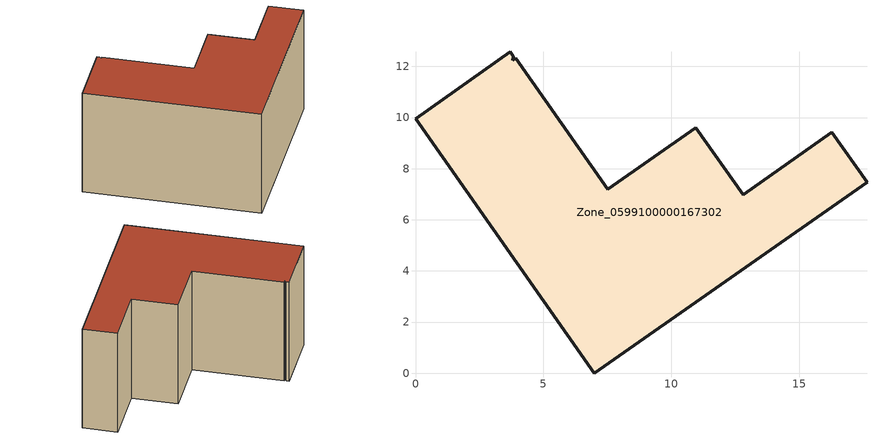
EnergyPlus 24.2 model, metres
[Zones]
Zone_0599100000167302
 floor ground (C_G): 7.53,7.19 10.97,9.6 12.81,6.98 16.28,9.43 17.66,7.47 7,0 0,9.96 3.71,12.57 3.82,12.4 3.8,12.23 3.93,12.32 z0
 wall outside (C_F): 7,0 17.66,7.47 16.28,9.43 12.81,6.98 10.97,9.6 7.53,7.19 3.93,12.32 3.8,12.23 3.82,12.4 3.71,12.57 0,9.96 7,0 z0:7.81
 roof outside (C_R): 3.71,12.57 0,9.96 7,0 17.66,7.47 16.28,9.43 12.81,6.98 10.97,9.6 7.53,7.19 3.93,12.32 3.8,12.23 3.82,12.4 z7.81
[BUILDING]
Pand.0599100000167302: North Axis=0; Terrain=City; Loads Convergence Tolerance Value=0.04; Temperature Convergence Tolerance Value=0.4; Solar Distribution=FullExterior; Maximum Number of Warmup Days=25; Minimum Number of Warmup Days=1
[Site:Location]
Rotterdam.The.Hague.AP_ZH_NLD Design_Conditions: Latitude=51.96; Longitude=4.45; Time Zone=1; Elevation=-4.5
[SITE:GROUNDTEMPERATURE:BUILDINGSURFACE]
18, 18, 18, 18, 18, 18, 18, 18, 18, 18, 18, 18
[MATERIAL] Thermal Absorptance=0.9; Solar Absorptance=0.7; Visible Absorptance=0.7
Name | Roughness | Thickness | Conductivity | Density | Specific Heat
G.TC.1975-1991 | MediumSmooth | 0.15 | 0.288461 | 540 | 1210
F.TC.1975-1991 | Rough | 0.3 | 0.230769 | 1920 | 840
R.TC.1975-1991 | MediumRough | 0.2 | 0.153846 | 1500 | 1000
[CONSTRUCTION]
C_G: G.TC.1975-1991
C_F: F.TC.1975-1991
C_R: R.TC.1975-1991
[ZONE]
Zone_0599100000167302: Type=1; Multiplier=1; Ceiling Height=Autocalculate; Volume=Autocalculate; Floor Area=autocalculate; Part of Total Floor Area=Yes
[ZONEINFILTRATION:DESIGNFLOWRATE]
Infil_Zone_0599100000167302: Zone or ZoneList or Space or SpaceList=Zone_0599100000167302; Schedule=AlwaysOn; Design Flow Rate Calculation Method=Flow/Area; Flow Rate per Floor Area=0.003; Constant Term Coefficient=1; Temperature Term Coefficient=0; Velocity Term Coefficient=0; Velocity Squared Term Coefficient=0
[HVACTEMPLATE:ZONE:IDEALLOADSAIRSYSTEM]
Zone_0599100000167302: Maximum Heating Supply Air Temperature=50; Minimum Cooling Supply Air Temperature=13; Maximum Heating Supply Air Humidity Ratio=0.0156; Minimum Cooling Supply Air Humidity Ratio=0.0077; Heating Limit=NoLimit; Cooling Limit=NoLimit; Dehumidification Control Type=ConstantSensibleHeatRatio; Cooling Sensible Heat Ratio=0.7; Dehumidification Setpoint=60; Humidification Control Type=None; Humidification Setpoint=30; Outdoor Air Method=None; Outdoor Air Flow Rate per Person=0.00944; Outdoor Air Flow Rate per Zone Floor Area=0; Outdoor Air Flow Rate per Zone=0; Demand Controlled Ventilation Type=None; Outdoor Air Economizer Type=NoEconomizer; Heat Recovery Type=None; Sensible Heat Recovery Effectiveness=0.7; Latent Heat Recovery Effectiveness=0.65
[ZONECONTROL:THERMOSTAT]
ThermostatControl_Zone_0599100000167302: Zone or ZoneList=Zone_0599100000167302; Control Type Schedule=DualSetpointControlType; Control 1=Thermostat_Zone_0599100000167302; Temperature Difference Between Cutout And Setpoint=0
[THERMOSTATSETPOINT:DUALSETPOINT]
Thermostat_Zone_0599100000167302: Heating Setpoint Temperature Schedule=HeatingSetpoint_Zone_0599100000167302; Cooling Setpoint Temperature Schedule=CoolingSetpoint_Zone_0599100000167302
[SCHEDULE:COMPACT]
HeatingSetpoint_Zone_0599100000167302: Through: 12/31, For: AllDays, Until: 24:00, 21
CoolingSetpoint_Zone_0599100000167302: Through: 12/31, For: AllDays, Until: 24:00, 24
DualSetpointControlType: Through: 12/31, For: AllDays, Until: 24:00, 4
AlwaysOn: Through: 12/31, For: AllDays, Until: 24:00, 1
